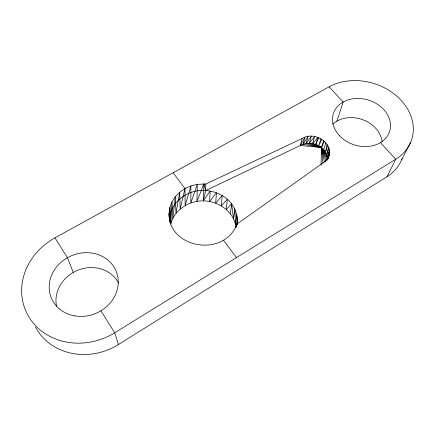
<?xml version="1.0" encoding="UTF-8"?>
<svg xmlns="http://www.w3.org/2000/svg" width="435" height="435" viewBox="0 0 435 435"><rect width="100%" height="100%" fill="white"/><g stroke="black" fill="none" stroke-linecap="round" stroke-linejoin="round"><path stroke-width="0.65" d="M327.245 159.895C327.946 146.802 310.862 139.238 300.319 145.491L205.592 190.59L203.297 200.878C189.046 200.622 174.446 209.697 170.792 223.916L169.884 207.582L172.015 201.894L175.338 196.712L179.709 192.221L184.962 188.583L190.894 185.919L197.289 184.32L205.864 184.021L302.14 138.477C314.712 130.462 335.581 143.833 327.995 158.813M321.068 164.908L321.432 147.557L323.651 140.543M236.466 224.982C238.603 215.287 234.742 205.57 227.326 199.203C220.746 193.618 212.269 190.617 203.672 190.405C187.088 189.867 169.916 202.422 169.405 219.795M235.857 227.021C233.927 211.502 218.299 200.872 203.297 200.878L203.906 183.831L196.968 201.361L197.289 184.32L190.856 202.922L190.894 185.919L185.19 205.51L184.962 188.583L173.146 172.755M205.864 184.021L205.592 190.59L203.906 183.831M170.792 223.916L172.015 201.894L172.82 218.413L175.338 196.712L175.99 213.389L179.709 192.221L180.172 209.039L184.962 188.583M237.282 224.34L237.619 220.387L236.825 214.493L235.52 224.455L234.78 208.865L233.535 218.941L231.572 203.705L226.298 209.48L227.326 199.203L221.328 205.864L222.214 195.511L215.7 203.172L216.429 192.754L209.616 201.487L210.17 191.036L203.297 200.878M230.419 213.889L231.572 203.705M237.162 224.297L237.619 220.387L237.086 224.319M235.928 227.374L236.651 224.308L323.167 162.837L325.592 161.042L327.501 158.846L328.827 156.339L327.631 159.433M236.346 226.32L236.651 224.308M328.952 147.976L326.685 154.871L321.432 147.557L312.596 143.588L317.844 137.416L315.772 144.431L321.432 147.557L325.472 152.19L327.071 144.458M326.685 154.871L328.539 147.073M327.544 159.167L329.561 150.798L327.278 157.66L321.432 147.557L309.345 143.267L311.308 136.237L306.137 143.49L321.432 147.557L326.957 159.841M235.808 227.271L236.107 226.037C221.284 259.619 161.782 246.085 169.884 207.582L169.954 222.579M325.935 161.276L321.432 147.557L300.319 145.491L302.14 138.477M324.423 161.755L321.432 147.557L303.086 144.241L304.951 137.215L300.319 145.491M327.278 157.66L329.366 149.89M306.137 143.49L308.045 136.454L303.086 144.241M312.596 143.588L314.614 136.563L309.345 143.267M320.867 138.781L318.757 145.768L321.78 139.374M323.7 149.722L325.842 142.805M327.936 158.699L329.523 153.62L327.653 159.21M325.472 152.19L327.718 145.268M336.918 121.158L343.161 102.062L329.132 86.815L54.968 237.863A62.656 55.941 -22.6 0 0 29.357 317.708A62.656 55.941 -22.6 0 0 114.709 332.775L395.736 159.248A52.678 41.956 17.2 0 0 401.195 100.414A52.678 41.956 17.2 0 0 329.132 86.815M327.087 160.08L327.501 158.846L326.946 160.036M315.772 144.431L318.817 137.851M324.423 141.277L321.432 147.557L322.906 163.076M35.398 326.924A59.671 53.75 -24.3 0 0 118.429 344.531L386.992 176.73L395.736 159.248L380.44 142.604M401.532 159.982L410.77 142.049M324.972 162.179L325.592 161.042M223.449 240.136L236.477 257.585M54.968 237.863L67.463 257.71L73.232 272.446M100.893 310.824L114.709 332.775L118.429 344.531M169.699 220.904L169.541 219.621L169.612 220.85M169.509 220.73L169.041 213.569L169.335 218.549M402.022 158.731A50.487 40.895 17.6 0 1 386.992 176.73M332.851 124.127A28.259 22.886 17.7 0 1 362.409 119.576A28.259 22.886 17.7 0 1 382.082 141.554M56.501 306.115A33.392 30.075 -24.2 0 1 77.419 270.38A33.392 30.075 -24.2 0 1 117.232 280.809A33.392 30.064 -24.2 0 1 118.543 283.038M339.637 135.85A29.482 23.474 17.2 0 0 388.95 133.17A29.482 23.474 17.2 0 0 355.928 98.495A29.482 23.474 17.2 0 0 339.637 135.85M74.869 315.908A35.061 31.293 -22.5 0 0 117.042 273.762A35.061 31.293 -22.5 0 0 59.22 263.958A35.061 31.293 -22.5 0 0 74.869 315.908"/></g></svg>
